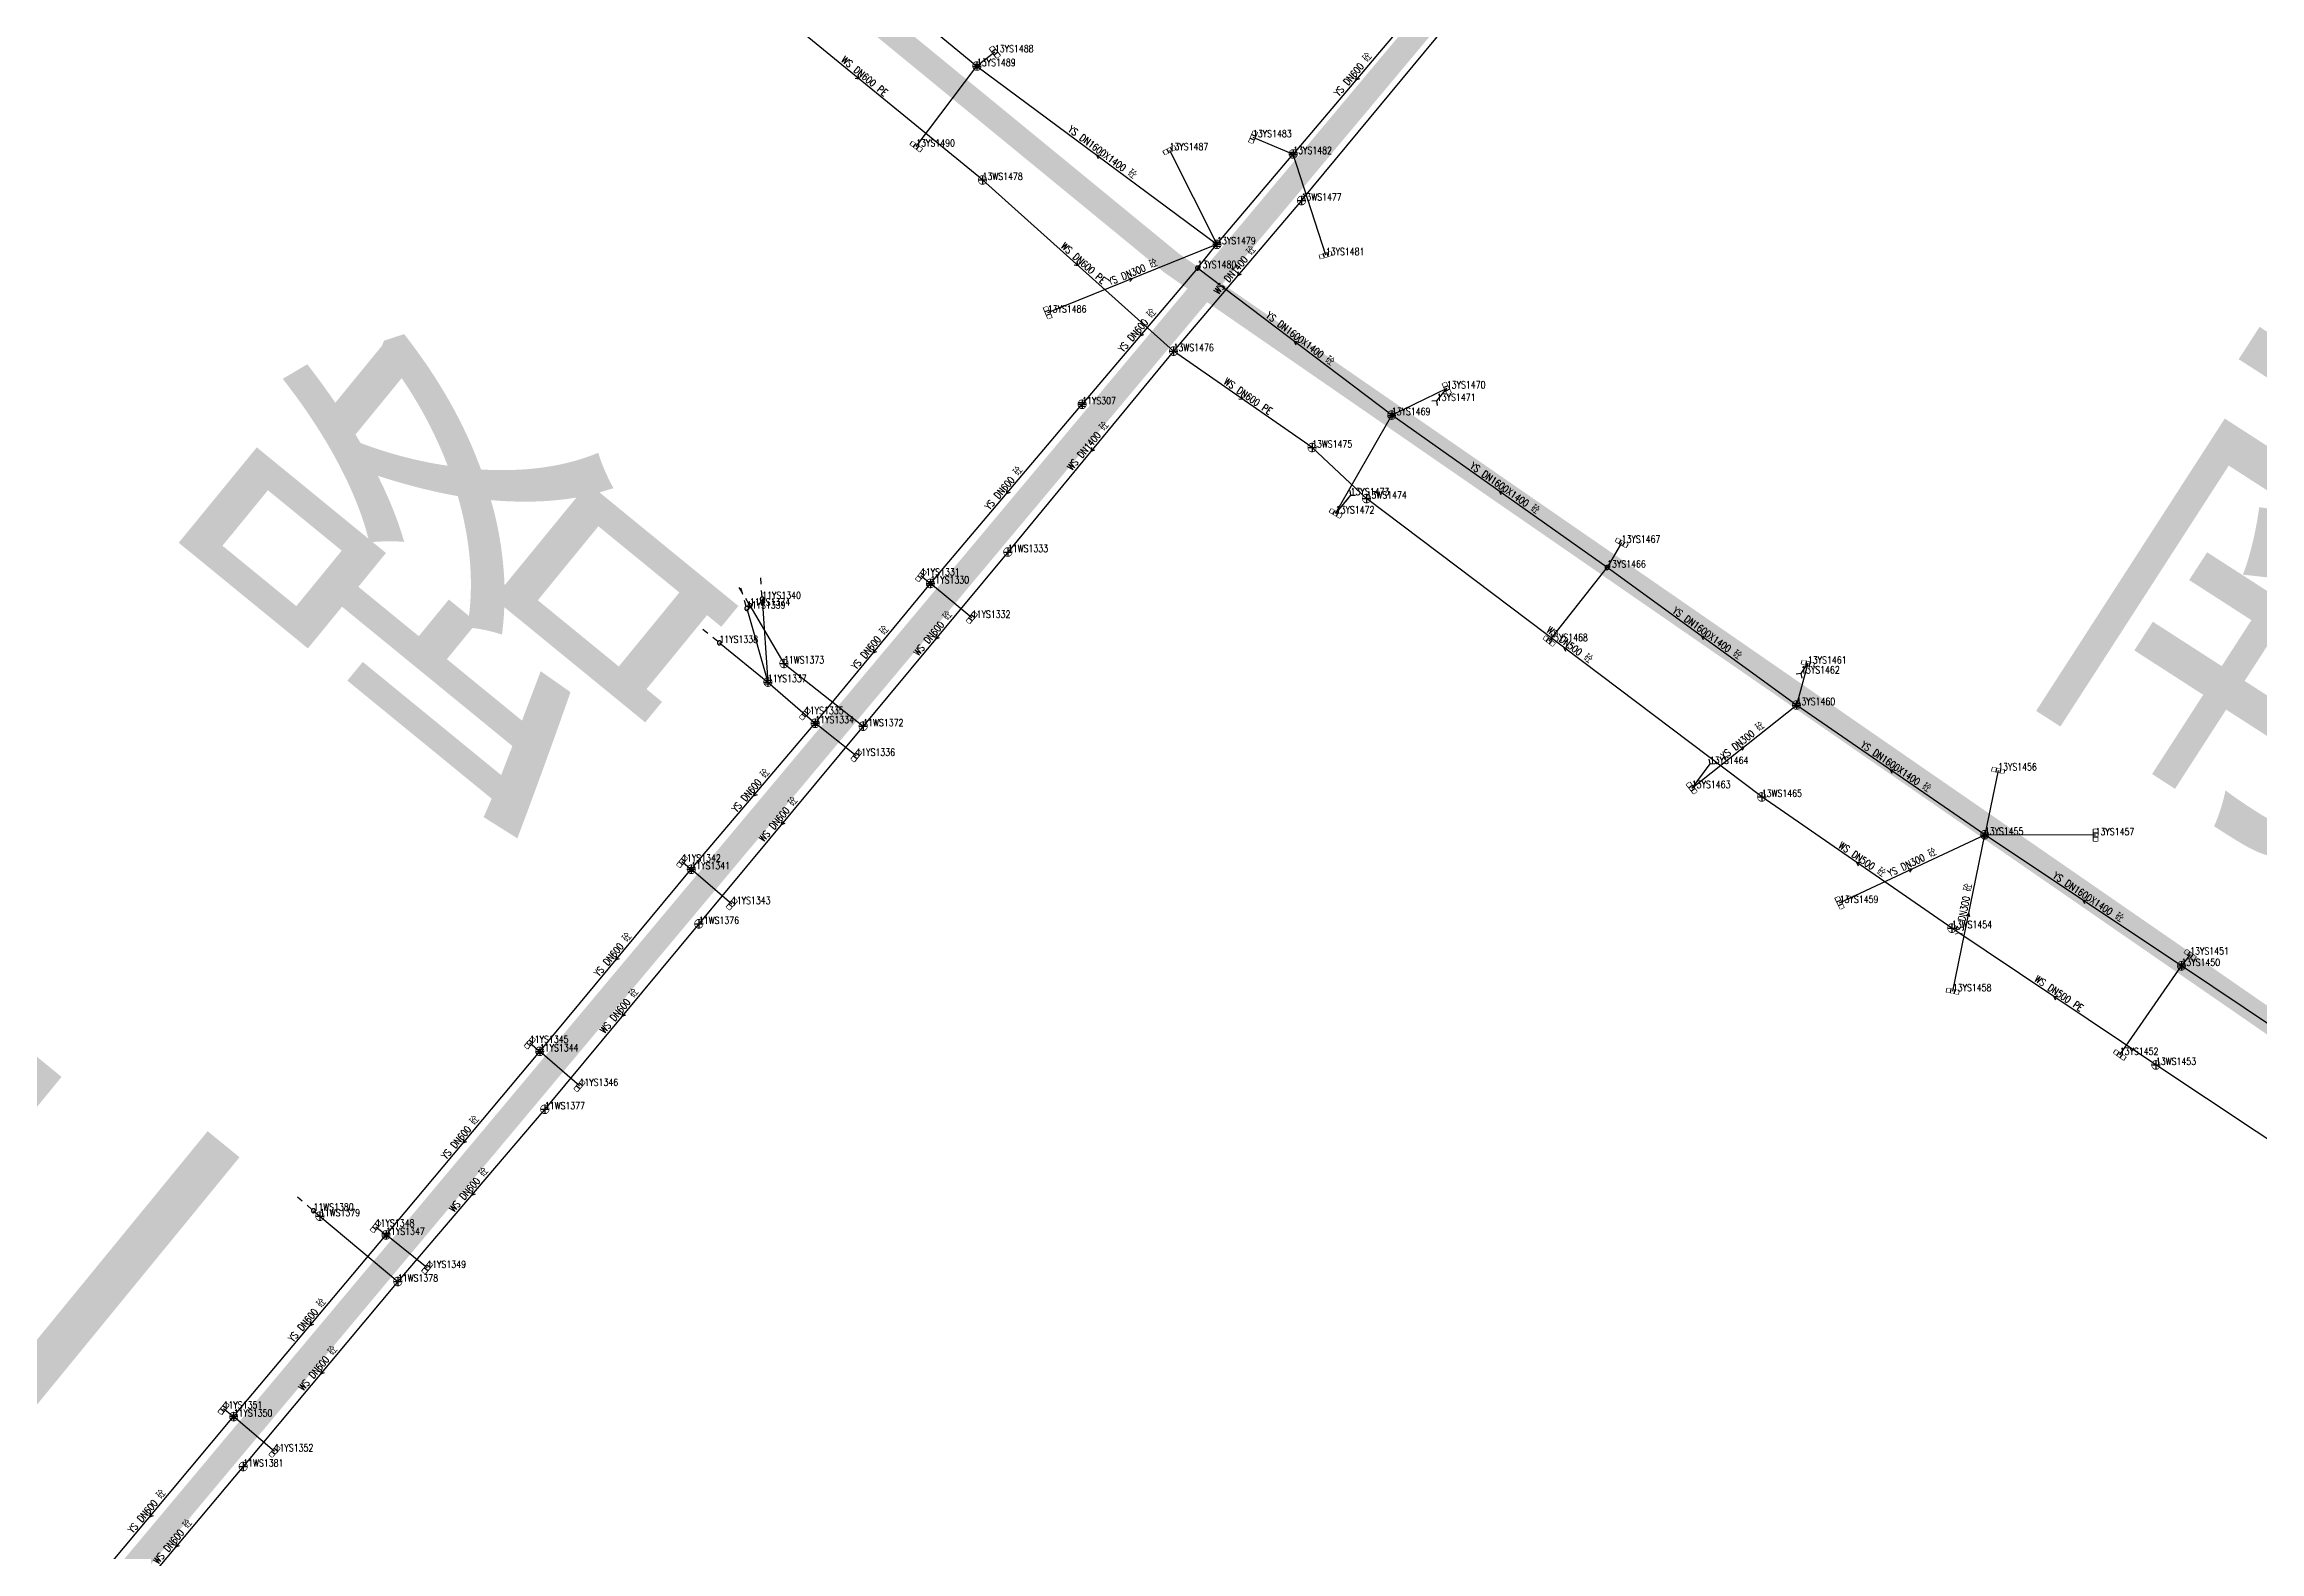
# Model space of a CAD drawing. Extents: x 78813 to 99477, y 2421021 to 2448125.
# Drawn here: x 83625.9 to 83904.6, y 2436548.7 to 2436738.5 of the extents above; entities that cross this region are included whole.
import ezdxf
from ezdxf.enums import TextEntityAlignment as Align

# ---------------------------------------------------------------- set-up
doc = ezdxf.new("R2010")
doc.units = 0
doc.set_wipeout_variables(frame=1)
doc.layers.get('0').update_dxf_attribs({"linetype": 'CONTINUOUS'})
for name, color, linetype in [('DX_WS', 16, 'CONTINUOUS'), ('DX_YS', 42, 'CONTINUOUS'), ('道路', 5, 'CONTINUOUS')]:
    doc.layers.add(name, color=color, linetype=linetype)
doc.layers.add('WSLINE', color=7, linetype='CONTINUOUS', true_color=0x7f0000)
doc.layers.add('YSLINE', color=7, linetype='CONTINUOUS', true_color=0xcc9900)
doc.layers.add('道路名称', color=7, linetype='CONTINUOUS', lineweight=0)
doc.styles.add('CcNameZT', font='txt.SHX', dxfattribs={"width": 0.8, "bigfont": 'HZTXT.SHX'})
doc.styles.get("Standard").update_dxf_attribs({"font": 'txt.shx', "bigfont": 'hztxt.shx'})
doc.styles.add('宋体0.7', font='', dxfattribs={"width": 0.7})
doc.styles.get('宋体0.7').set_extended_font_data('SimSun')

# ---------------------------------------------------------------- blocks, each defined once
blk = doc.blocks.new('PS污水井')
blk.add_lwpolyline([(1, 0), (1, 0.07), (0.99, 0.14), (0.98, 0.21), (0.96, 0.28), (0.94, 0.34), (0.91, 0.41), (0.88, 0.47), (0.85, 0.53), (0.81, 0.59), (0.77, 0.64), (0.72, 0.69), (0.67, 0.74), (0.62, 0.79), (0.56, 0.83), (0.5, 0.87), (0.44, 0.9), (0.37, 0.93), (0.31, 0.95), (0.24, 0.97), (0.17, 0.98), (0.1, 0.99), (0.03, 1), (-0.03, 1), (-0.1, 0.99), (-0.17, 0.98), (-0.24, 0.97), (-0.31, 0.95), (-0.37, 0.93), (-0.44, 0.9), (-0.5, 0.87), (-0.56, 0.83), (-0.62, 0.79), (-0.67, 0.74), (-0.72, 0.69), (-0.77, 0.64), (-0.81, 0.59), (-0.85, 0.53), (-0.88, 0.47), (-0.91, 0.41), (-0.94, 0.34), (-0.96, 0.28), (-0.98, 0.21), (-0.99, 0.14), (-1, 0.07), (-1, 0), (-1, -0.07), (-0.99, -0.14), (-0.98, -0.21), (-0.96, -0.28), (-0.94, -0.34), (-0.91, -0.41), (-0.88, -0.47), (-0.85, -0.53), (-0.81, -0.59), (-0.77, -0.64), (-0.72, -0.69), (-0.67, -0.74), (-0.62, -0.79), (-0.56, -0.83), (-0.5, -0.87), (-0.44, -0.9), (-0.37, -0.93), (-0.31, -0.95), (-0.24, -0.97), (-0.17, -0.98), (-0.1, -0.99), (-0.03, -1), (0.03, -1), (0.1, -0.99), (0.17, -0.98), (0.24, -0.97), (0.31, -0.95), (0.37, -0.93), (0.44, -0.9), (0.5, -0.87), (0.56, -0.83), (0.62, -0.79), (0.67, -0.74), (0.72, -0.69), (0.77, -0.64), (0.81, -0.59), (0.85, -0.53), (0.88, -0.47), (0.91, -0.41), (0.94, -0.34), (0.96, -0.28), (0.98, -0.21), (0.99, -0.14), (1, 0)], close=True)
blk.add_wipeout([(1, 0), (1, 0.07), (0.99, 0.14), (0.98, 0.21), (0.96, 0.28), (0.94, 0.34), (0.91, 0.41), (0.88, 0.47), (0.85, 0.53), (0.81, 0.59), (0.77, 0.64), (0.72, 0.69), (0.67, 0.74), (0.62, 0.79), (0.56, 0.83), (0.5, 0.87), (0.44, 0.9), (0.37, 0.93), (0.31, 0.95), (0.24, 0.97), (0.17, 0.98), (0.1, 0.99), (0.03, 1), (-0.03, 1), (-0.1, 0.99), (-0.17, 0.98), (-0.24, 0.97), (-0.31, 0.95), (-0.37, 0.93), (-0.44, 0.9), (-0.5, 0.87), (-0.56, 0.83), (-0.62, 0.79), (-0.67, 0.74), (-0.72, 0.69), (-0.77, 0.64), (-0.81, 0.59), (-0.85, 0.53), (-0.88, 0.47), (-0.91, 0.41), (-0.94, 0.34), (-0.96, 0.28), (-0.98, 0.21), (-0.99, 0.14), (-1, 0.07), (-1, 0), (-1, -0.07), (-0.99, -0.14), (-0.98, -0.21), (-0.96, -0.28), (-0.94, -0.34), (-0.91, -0.41), (-0.88, -0.47), (-0.85, -0.53), (-0.81, -0.59), (-0.77, -0.64), (-0.72, -0.69), (-0.67, -0.74), (-0.62, -0.79), (-0.56, -0.83), (-0.5, -0.87), (-0.44, -0.9), (-0.37, -0.93), (-0.31, -0.95), (-0.24, -0.97), (-0.17, -0.98), (-0.1, -0.99), (-0.03, -1), (0.03, -1), (0.1, -0.99), (0.17, -0.98), (0.24, -0.97), (0.31, -0.95), (0.37, -0.93), (0.44, -0.9), (0.5, -0.87), (0.56, -0.83), (0.62, -0.79), (0.67, -0.74), (0.72, -0.69), (0.77, -0.64), (0.81, -0.59), (0.85, -0.53), (0.88, -0.47), (0.91, -0.41), (0.94, -0.34), (0.96, -0.28), (0.98, -0.21), (0.99, -0.14)])
for p, q in [((-1, 0), (0, 0)), ((0, 1), (0, 0)), ((0, 0), (0, -1)), ((0, 0), (1, 0))]:
    blk.add_line(p, q)
blk = doc.blocks.new('GC546')
at = {"color": 0}
for p in [(0.866, 0.5), (0.866, -0.5)]:
    blk.add_line(p, (0, 0), dxfattribs=at)
blk = doc.blocks.new('PS非普查')
blk.add_lwpolyline([(3.7, 0), (5.3, 0)])
blk.add_wipeout([(0.5, 0), (0.5, 0.03), (0.5, 0.07), (0.49, 0.1), (0.48, 0.14), (0.47, 0.17), (0.46, 0.2), (0.44, 0.23), (0.42, 0.26), (0.4, 0.29), (0.38, 0.32), (0.36, 0.35), (0.33, 0.37), (0.31, 0.39), (0.28, 0.41), (0.25, 0.43), (0.22, 0.45), (0.19, 0.46), (0.15, 0.48), (0.12, 0.49), (0.09, 0.49), (0.05, 0.5), (0.02, 0.5), (-0.02, 0.5), (-0.05, 0.5), (-0.09, 0.49), (-0.12, 0.49), (-0.15, 0.48), (-0.19, 0.46), (-0.22, 0.45), (-0.25, 0.43), (-0.28, 0.41), (-0.31, 0.39), (-0.33, 0.37), (-0.36, 0.35), (-0.38, 0.32), (-0.4, 0.29), (-0.42, 0.26), (-0.44, 0.23), (-0.46, 0.2), (-0.47, 0.17), (-0.48, 0.14), (-0.49, 0.1), (-0.5, 0.07), (-0.5, 0.03), (-0.5, 0), (-0.5, -0.03), (-0.5, -0.07), (-0.49, -0.1), (-0.48, -0.14), (-0.47, -0.17), (-0.46, -0.2), (-0.44, -0.23), (-0.42, -0.26), (-0.4, -0.29), (-0.38, -0.32), (-0.36, -0.35), (-0.33, -0.37), (-0.31, -0.39), (-0.28, -0.41), (-0.25, -0.43), (-0.22, -0.45), (-0.19, -0.46), (-0.15, -0.48), (-0.12, -0.49), (-0.09, -0.49), (-0.05, -0.5), (-0.02, -0.5), (0.02, -0.5), (0.05, -0.5), (0.09, -0.49), (0.12, -0.49), (0.15, -0.48), (0.19, -0.46), (0.22, -0.45), (0.25, -0.43), (0.28, -0.41), (0.31, -0.39), (0.33, -0.37), (0.36, -0.35), (0.38, -0.32), (0.4, -0.29), (0.42, -0.26), (0.44, -0.23), (0.46, -0.2), (0.47, -0.17), (0.48, -0.14), (0.49, -0.1), (0.5, -0.07)])
blk.add_line((0.5, 0), (2.1, 0))
blk.add_lwpolyline([(0.5, 0), (0.5, 0.03), (0.5, 0.07), (0.49, 0.1), (0.48, 0.14), (0.47, 0.17), (0.46, 0.2), (0.44, 0.23), (0.42, 0.26), (0.4, 0.29), (0.38, 0.32), (0.36, 0.35), (0.33, 0.37), (0.31, 0.39), (0.28, 0.41), (0.25, 0.43), (0.22, 0.45), (0.19, 0.46), (0.15, 0.48), (0.12, 0.49), (0.09, 0.49), (0.05, 0.5), (0.02, 0.5), (-0.02, 0.5), (-0.05, 0.5), (-0.09, 0.49), (-0.12, 0.49), (-0.15, 0.48), (-0.19, 0.46), (-0.22, 0.45), (-0.25, 0.43), (-0.28, 0.41), (-0.31, 0.39), (-0.33, 0.37), (-0.36, 0.35), (-0.38, 0.32), (-0.4, 0.29), (-0.42, 0.26), (-0.44, 0.23), (-0.46, 0.2), (-0.47, 0.17), (-0.48, 0.14), (-0.49, 0.1), (-0.5, 0.07), (-0.5, 0.03), (-0.5, 0), (-0.5, -0.03), (-0.5, -0.07), (-0.49, -0.1), (-0.48, -0.14), (-0.47, -0.17), (-0.46, -0.2), (-0.44, -0.23), (-0.42, -0.26), (-0.4, -0.29), (-0.38, -0.32), (-0.36, -0.35), (-0.33, -0.37), (-0.31, -0.39), (-0.28, -0.41), (-0.25, -0.43), (-0.22, -0.45), (-0.19, -0.46), (-0.15, -0.48), (-0.12, -0.49), (-0.09, -0.49), (-0.05, -0.5), (-0.02, -0.5), (0.02, -0.5), (0.05, -0.5), (0.09, -0.49), (0.12, -0.49), (0.15, -0.48), (0.19, -0.46), (0.22, -0.45), (0.25, -0.43), (0.28, -0.41), (0.31, -0.39), (0.33, -0.37), (0.36, -0.35), (0.38, -0.32), (0.4, -0.29), (0.42, -0.26), (0.44, -0.23), (0.46, -0.2), (0.47, -0.17), (0.48, -0.14), (0.49, -0.1), (0.5, -0.07), (0.5, 0)], close=True)
blk = doc.blocks.new('PS雨水井')
blk.add_lwpolyline([(1, 0), (1, 0.07), (0.99, 0.14), (0.98, 0.21), (0.96, 0.28), (0.94, 0.34), (0.91, 0.41), (0.88, 0.47), (0.85, 0.53), (0.81, 0.59), (0.77, 0.64), (0.72, 0.69), (0.67, 0.74), (0.62, 0.79), (0.56, 0.83), (0.5, 0.87), (0.44, 0.9), (0.37, 0.93), (0.31, 0.95), (0.24, 0.97), (0.17, 0.98), (0.1, 0.99), (0.03, 1), (-0.03, 1), (-0.1, 0.99), (-0.17, 0.98), (-0.24, 0.97), (-0.31, 0.95), (-0.37, 0.93), (-0.44, 0.9), (-0.5, 0.87), (-0.56, 0.83), (-0.62, 0.79), (-0.67, 0.74), (-0.72, 0.69), (-0.77, 0.64), (-0.81, 0.59), (-0.85, 0.53), (-0.88, 0.47), (-0.91, 0.41), (-0.94, 0.34), (-0.96, 0.28), (-0.98, 0.21), (-0.99, 0.14), (-1, 0.07), (-1, 0), (-1, -0.07), (-0.99, -0.14), (-0.98, -0.21), (-0.96, -0.28), (-0.94, -0.34), (-0.91, -0.41), (-0.88, -0.47), (-0.85, -0.53), (-0.81, -0.59), (-0.77, -0.64), (-0.72, -0.69), (-0.67, -0.74), (-0.62, -0.79), (-0.56, -0.83), (-0.5, -0.87), (-0.44, -0.9), (-0.37, -0.93), (-0.31, -0.95), (-0.24, -0.97), (-0.17, -0.98), (-0.1, -0.99), (-0.03, -1), (0.03, -1), (0.1, -0.99), (0.17, -0.98), (0.24, -0.97), (0.31, -0.95), (0.37, -0.93), (0.44, -0.9), (0.5, -0.87), (0.56, -0.83), (0.62, -0.79), (0.67, -0.74), (0.72, -0.69), (0.77, -0.64), (0.81, -0.59), (0.85, -0.53), (0.88, -0.47), (0.91, -0.41), (0.94, -0.34), (0.96, -0.28), (0.98, -0.21), (0.99, -0.14), (1, 0)], close=True)
blk.add_wipeout([(1, 0), (1, 0.07), (0.99, 0.14), (0.98, 0.21), (0.96, 0.28), (0.94, 0.34), (0.91, 0.41), (0.88, 0.47), (0.85, 0.53), (0.81, 0.59), (0.77, 0.64), (0.72, 0.69), (0.67, 0.74), (0.62, 0.79), (0.56, 0.83), (0.5, 0.87), (0.44, 0.9), (0.37, 0.93), (0.31, 0.95), (0.24, 0.97), (0.17, 0.98), (0.1, 0.99), (0.03, 1), (-0.03, 1), (-0.1, 0.99), (-0.17, 0.98), (-0.24, 0.97), (-0.31, 0.95), (-0.37, 0.93), (-0.44, 0.9), (-0.5, 0.87), (-0.56, 0.83), (-0.62, 0.79), (-0.67, 0.74), (-0.72, 0.69), (-0.77, 0.64), (-0.81, 0.59), (-0.85, 0.53), (-0.88, 0.47), (-0.91, 0.41), (-0.94, 0.34), (-0.96, 0.28), (-0.98, 0.21), (-0.99, 0.14), (-1, 0.07), (-1, 0), (-1, -0.07), (-0.99, -0.14), (-0.98, -0.21), (-0.96, -0.28), (-0.94, -0.34), (-0.91, -0.41), (-0.88, -0.47), (-0.85, -0.53), (-0.81, -0.59), (-0.77, -0.64), (-0.72, -0.69), (-0.67, -0.74), (-0.62, -0.79), (-0.56, -0.83), (-0.5, -0.87), (-0.44, -0.9), (-0.37, -0.93), (-0.31, -0.95), (-0.24, -0.97), (-0.17, -0.98), (-0.1, -0.99), (-0.03, -1), (0.03, -1), (0.1, -0.99), (0.17, -0.98), (0.24, -0.97), (0.31, -0.95), (0.37, -0.93), (0.44, -0.9), (0.5, -0.87), (0.56, -0.83), (0.62, -0.79), (0.67, -0.74), (0.72, -0.69), (0.77, -0.64), (0.81, -0.59), (0.85, -0.53), (0.88, -0.47), (0.91, -0.41), (0.94, -0.34), (0.96, -0.28), (0.98, -0.21), (0.99, -0.14)])
for p, q in [((-1, 0), (0, 0)), ((-0.88, 0.48), (0, 0.47)), ((0, 1), (0, 0)), ((0, 0.47), (0.88, 0.47)), ((0, 0), (0, -1)), ((0, 0), (1, 0)), ((-0.88, -0.48), (0, -0.48)), ((0, -0.48), (0.88, -0.48))]:
    blk.add_line(p, q)
blk = doc.blocks.new('PS管线点')
blk.add_wipeout([(0.5, 0), (0.5, 0.03), (0.5, 0.07), (0.49, 0.1), (0.48, 0.14), (0.47, 0.17), (0.46, 0.2), (0.44, 0.23), (0.42, 0.26), (0.4, 0.29), (0.38, 0.32), (0.36, 0.35), (0.33, 0.37), (0.31, 0.39), (0.28, 0.41), (0.25, 0.43), (0.22, 0.45), (0.19, 0.46), (0.15, 0.48), (0.12, 0.49), (0.09, 0.49), (0.05, 0.5), (0.02, 0.5), (-0.02, 0.5), (-0.05, 0.5), (-0.09, 0.49), (-0.12, 0.49), (-0.15, 0.48), (-0.19, 0.46), (-0.22, 0.45), (-0.25, 0.43), (-0.28, 0.41), (-0.31, 0.39), (-0.33, 0.37), (-0.36, 0.35), (-0.38, 0.32), (-0.4, 0.29), (-0.42, 0.26), (-0.44, 0.23), (-0.46, 0.2), (-0.47, 0.17), (-0.48, 0.14), (-0.49, 0.1), (-0.5, 0.07), (-0.5, 0.03), (-0.5, 0), (-0.5, -0.03), (-0.5, -0.07), (-0.49, -0.1), (-0.48, -0.14), (-0.47, -0.17), (-0.46, -0.2), (-0.44, -0.23), (-0.42, -0.26), (-0.4, -0.29), (-0.38, -0.32), (-0.36, -0.35), (-0.33, -0.37), (-0.31, -0.39), (-0.28, -0.41), (-0.25, -0.43), (-0.22, -0.45), (-0.19, -0.46), (-0.15, -0.48), (-0.12, -0.49), (-0.09, -0.49), (-0.05, -0.5), (-0.02, -0.5), (0.02, -0.5), (0.05, -0.5), (0.09, -0.49), (0.12, -0.49), (0.15, -0.48), (0.19, -0.46), (0.22, -0.45), (0.25, -0.43), (0.28, -0.41), (0.31, -0.39), (0.33, -0.37), (0.36, -0.35), (0.38, -0.32), (0.4, -0.29), (0.42, -0.26), (0.44, -0.23), (0.46, -0.2), (0.47, -0.17), (0.48, -0.14), (0.49, -0.1), (0.5, -0.07)])
blk.add_lwpolyline([(0.5, 0), (0.5, 0.03), (0.5, 0.07), (0.49, 0.1), (0.48, 0.14), (0.47, 0.17), (0.46, 0.2), (0.44, 0.23), (0.42, 0.26), (0.4, 0.29), (0.38, 0.32), (0.36, 0.35), (0.33, 0.37), (0.31, 0.39), (0.28, 0.41), (0.25, 0.43), (0.22, 0.45), (0.19, 0.46), (0.15, 0.48), (0.12, 0.49), (0.09, 0.49), (0.05, 0.5), (0.02, 0.5), (-0.02, 0.5), (-0.05, 0.5), (-0.09, 0.49), (-0.12, 0.49), (-0.15, 0.48), (-0.19, 0.46), (-0.22, 0.45), (-0.25, 0.43), (-0.28, 0.41), (-0.31, 0.39), (-0.33, 0.37), (-0.36, 0.35), (-0.38, 0.32), (-0.4, 0.29), (-0.42, 0.26), (-0.44, 0.23), (-0.46, 0.2), (-0.47, 0.17), (-0.48, 0.14), (-0.49, 0.1), (-0.5, 0.07), (-0.5, 0.03), (-0.5, 0), (-0.5, -0.03), (-0.5, -0.07), (-0.49, -0.1), (-0.48, -0.14), (-0.47, -0.17), (-0.46, -0.2), (-0.44, -0.23), (-0.42, -0.26), (-0.4, -0.29), (-0.38, -0.32), (-0.36, -0.35), (-0.33, -0.37), (-0.31, -0.39), (-0.28, -0.41), (-0.25, -0.43), (-0.22, -0.45), (-0.19, -0.46), (-0.15, -0.48), (-0.12, -0.49), (-0.09, -0.49), (-0.05, -0.5), (-0.02, -0.5), (0.02, -0.5), (0.05, -0.5), (0.09, -0.49), (0.12, -0.49), (0.15, -0.48), (0.19, -0.46), (0.22, -0.45), (0.25, -0.43), (0.28, -0.41), (0.31, -0.39), (0.33, -0.37), (0.36, -0.35), (0.38, -0.32), (0.4, -0.29), (0.42, -0.26), (0.44, -0.23), (0.46, -0.2), (0.47, -0.17), (0.48, -0.14), (0.49, -0.1), (0.5, -0.07), (0.5, 0)], close=True)
blk = doc.blocks.new('PS雨篦')
blk.add_lwpolyline([(-1.5, 0.5), (0, 0.5), (1.5, 0.5), (1.5, -0.5), (0, -0.5), (-1.5, -0.5)], close=True)
blk.add_wipeout([(-1.5, 0.5), (0, 0.5), (1.5, 0.5), (1.5, -0.5), (0, -0.5), (-1.5, -0.5)])
for p, q in [((-0.51, -0.5), (-0.51, 0.5)), ((0.49, -0.5), (0.49, 0.5))]:
    blk.add_line(p, q)
blk = doc.blocks.new('PS进水口')
for points in [[(-0.82, -0.88), (0, 0), (-0.86, 0.93)], [(0, 0), (1.97, 0)]]:
    blk.add_lwpolyline(points)

msp = doc.modelspace()

# ---------------------------------------------------------------- block references
at = {"layer": 'DX_WS', "yscale": 0.5, "zscale": 0.5}
for name, p, xscale, rotation in [('GC546', (83728.43, 2436734.1, -0.85), 0.4999999999862135, 140.6369911974817), ('GC546', (83755.98, 2436710.6, -1.29), 0.4999999999250976, 138.1456460593382), ('GC546', (83776.04, 2436709.31, -1.57), 0.5000000001381035, 49.67013952216335), ('GC546', (83776.71, 2436693.76, -1.51), 0.4999999999640888, 145.1439233506697), ('GC546', (83757.58, 2436687.19, -1.5), 0.4999999998274363, 50.49530653843368), ('PS非普查', (83714.7, 2436667.79, 1.8), 0.5000000000134339, 120.5137928233271), ('GC546', (83738.05, 2436663.58, -1.43), 0.4999999998464742, 50.29044820281047), ('GC546', (83817.14, 2436662.49, -1.47), 0.4999999999373948, 322.9346215426287), ('GC546', (83718.61, 2436640.18, -1.39), 0.5000000001385815, 50.2783275559112), ('GC546', (83853.96, 2436635.46, -1.19), 0.499999999923971, 325.3797849361443), ('GC546', (83698.58, 2436616.07, -1.39), 0.4999999998600035, 50.29719779577945), ('GC546', (83878.76, 2436618.59, -0.86), 0.4999999998941478, 326.1485392515104), ('GC546', (83679.65, 2436593.56, -1.45), 0.5000000001094862, 49.54942770621048), ('PS非普查', (83659.78, 2436591.63, -0.73), 0.4999999998915211, 139.398705370912), ('GC546', (83660.68, 2436571.07, -1.4), 0.5000000001418905, 50.11536963036313), ('GC546', (83642.42, 2436549.27, -1.32), 0.5000000000854589, 49.99923761848361)]:
    msp.add_blockref(name, p, dxfattribs=dict(at, xscale=xscale, rotation=rotation))
at = {"layer": 'DX_WS', "xscale": 0.5, "yscale": 0.5, "zscale": 0.5}
for p in [(83743.96, 2436721.37, -1.09), (83784.09, 2436718.78, -1.68), (83768, 2436699.83, -1.43), (83785.42, 2436687.69, -1.58), (83792.28, 2436681.27, -1.59), (83747.15, 2436674.54, -1.45), (83718.98, 2436660.52, -1.03), (83728.95, 2436652.62, -1.47), (83842, 2436643.71, -1.38), (83708.27, 2436627.74, -1.31), (83865.92, 2436627.2, -1.02), (83891.59, 2436609.98, -0.7), (83688.89, 2436604.4, -1.5), (83670.4, 2436582.72, -1.41), (83650.95, 2436559.43, -1.39)]:
    msp.add_blockref('PS污水井', p, dxfattribs=at)
at = {"layer": 'DX_YS', "xscale": 0.5, "yscale": 0.5, "zscale": 0.5}
for name, p in [('PS雨水井', (83743.25, 2436735.71, 0.4)), ('PS雨水井', (83783.05, 2436724.64, 0.44)), ('PS雨水井', (83773.46, 2436713.27, 0.46)), ('PS管线点', (83771.01, 2436710.28, 0.78)), ('PS雨水井', (83756.49, 2436693.14, 0.99)), ('PS雨水井', (83795.44, 2436691.78, 0.79)), ('PS管线点', (83822.54, 2436672.59, 0.15)), ('PS雨水井', (83737.4, 2436670.59, 1.31)), ('PS雨水井', (83846.37, 2436655.28, 0.23)), ('PS雨水井', (83722.91, 2436652.99, 1.2)), ('PS雨水井', (83870.05, 2436638.95, 0.35)), ('PS雨水井', (83707.32, 2436634.61, 1.1)), ('PS雨水井', (83894.8, 2436622.45, 0.45)), ('PS雨水井', (83688.25, 2436611.69, 1.03)), ('PS雨水井', (83668.91, 2436588.58, 0.97)), ('PS雨水井', (83649.74, 2436565.71, 0.95))]:
    msp.add_blockref(name, p, dxfattribs=at)
at = {"layer": 'DX_YS', "yscale": 0.5, "zscale": 0.5}
for name, p, xscale, rotation in [('GC546', (83790.9, 2436733.93, 0.43), 0.500000000098056, 49.79600969227045), ('PS雨篦', (83735.62, 2436725.57, 1.89), 0.499999999960414, 323.0308030139196), ('PS雨篦', (83767.49, 2436725.12, 1.54), 0.4999999999817192, 206.7485361043764), ('PS雨篦', (83777.98, 2436726.75, 1.87), 0.4999999999574636, 247.3801350529857), ('GC546', (83758.35, 2436724.49, 0.43), 0.5000000000658987, 323.4029474780216), ('PS雨篦', (83787.14, 2436711.91, 1.71), 0.4999999999532158, 17.78288718700846), ('GC546', (83762.81, 2436708.98, 1.75), 0.499999999956129, 201.9838809694428), ('PS雨篦', (83752.16, 2436704.67, 1.69), 0.499999999845829, 291.9838809871333), ('GC546', (83763.75, 2436701.71, 0.88), 0.5000000001515813, 49.74050381921096), ('GC546', (83783.23, 2436701.03, 0.78), 0.4999999999340569, 322.8646036533243), ('PS进水口', (83801.12, 2436693.56, 2.32), 0.4999999999020404, 51.78992787205882), ('GC546', (83746.95, 2436681.86, 1.15), 0.49999999988488, 49.75128653890261), ('GC546', (83808.99, 2436682.19, 0.2), 0.5000000001018766, 324.6935973763779), ('PS雨篦', (83824.37, 2436675.71, 1.58), 0.4999999999747679, 149.67742516308), ('PS雨篦', (83742.6, 2436666.26, 1.94), 0.5000000000664717, 50.23459077004555), ('PS非普查', (83710.85, 2436663.11, 1.7), 0.5000000000606885, 141.0748563140782), ('GC546', (83834.45, 2436663.94, 0.19), 0.4999999999722372, 323.9960793065682), ('GC546', (83730.16, 2436661.79, 1.26), 0.5000000001789379, 50.53940945234542), ('PS进水口', (83846.94, 2436659.26, 2.43), 0.4999999999127936, 55.70176438145917), ('GC546', (83839.78, 2436650.05, 1.4), 0.50000000000955, 218.3954163585573), ('PS雨篦', (83728.08, 2436648.89, 2.29), 0.5000000000597594, 51.57748772364978), ('PS进水口', (83835.45, 2436647.86, 2.46), 0.5000000000011405, 233.2058903754005), ('GC546', (83858.21, 2436647.12, 0.3), 0.500000000040296, 325.4181166796827), ('PS雨篦', (83871.74, 2436647.05, 1.34), 0.4999999999562127, 168.2294502249739), ('GC546', (83715.12, 2436643.8, 1.14), 0.4999999999753101, 49.67178223156828), ('PS雨篦', (83884, 2436638.9, 1.72), 0.4999999997761337, 89.76183357752025), ('GC546', (83860.92, 2436634.67, 1.96), 0.4999999999951563, 205.1466755207229), ('PS雨篦', (83712.42, 2436630.23, 1.75), 0.5000000000147395, 49.35623189980594), ('PS雨篦', (83851.8, 2436630.38, 1.97), 0.5000000000215017, 295.1466755193057), ('GC546', (83882.42, 2436630.7, 0.4), 0.4999999999480338, 326.3083296399486), ('GC546', (83697.79, 2436623.15, 1.11), 0.4999999998729544, 50.25520253063951), ('PS雨篦', (83866.03, 2436619.25, 1.75), 0.4999999999975422, 348.4844628850194), ('PS雨篦', (83887.04, 2436611.23, 2.44), 0.4999999998790408, 325.3571679918189), ('PS雨篦', (83693.25, 2436607.35, 1.59), 0.4999999999111155, 49.04460895759826), ('GC546', (83678.58, 2436600.13, 1), 0.5000000000465874, 50.07612631850846), ('PS雨篦', (83674.1, 2436584.44, 1.63), 0.5000000001509958, 51.43191024872606), ('GC546', (83659.32, 2436577.14, 0.96), 0.5000000000993433, 50.01719461771009), ('PS雨篦', (83654.89, 2436561.33, 1.45), 0.4999999999269615, 49.62094819668494), ('GC546', (83639.15, 2436553.07, 0.97), 0.5000000000670396, 50.04183923643772)]:
    msp.add_blockref(name, p, dxfattribs=dict(at, xscale=xscale, rotation=rotation))

# ---------------------------------------------------------------- texts
at = {"layer": 'DX_WS', "style": 'CcNameZT', "width": 0.8}
for s, rotation, p in [(' WS DN600 PE', 320.637, (83728.59, 2436734.29, -0.6)), (' WS DN600 PE', 318.1456, (83756.14, 2436710.78, -1.16)), (' WS DN600 PE', 325.1439, (83776.85, 2436693.97, -1.44)), (' WS DN1400 砼', 50.4953, (83757.38, 2436687.35, -1.55)), (' WS DN600 砼', 50.2904, (83737.86, 2436663.74, -1.45)), (' WS DN600 砼', 50.2783, (83718.42, 2436640.34, -1.47)), (' WS DN500 砼', 325.3798, (83854.1, 2436635.66, -1.02)), (' WS DN600 砼', 50.2972, (83698.39, 2436616.23, -1.31)), (' WS DN500 PE', 326.1485, (83878.89, 2436618.8, -0.7)), (' WS DN600 砼', 49.5494, (83679.46, 2436593.72, -1.5)), (' WS DN600 砼', 50.1154, (83660.49, 2436571.24, -1.41)), (' WS DN600 砼', 49.9992, (83642.23, 2436549.43, -1.39))]:
    msp.add_text(s, height=0.9, rotation=rotation, dxfattribs=at).set_placement(p, align=Align.CENTER)
at = {"layer": 'DX_YS', "style": 'CcNameZT', "width": 0.8}
for s, rotation, p in [(' YS DN600 砼', 49.796, (83790.71, 2436734.09, 0.42)), (' YS DN1600X1400 砼', 323.4029, (83758.5, 2436724.69, 0.46)), (' YS DN300 砼', 21.9839, (83762.72, 2436709.21, 1.69)), (' YS DN600 砼', 49.7405, (83763.56, 2436701.87, 0.78)), (' YS DN1600X1400 砼', 322.8646, (83783.38, 2436701.23, 0.79)), (' YS DN600 砼', 49.7513, (83746.76, 2436682.03, 0.99)), (' YS DN1600X1400 砼', 324.6936, (83809.14, 2436682.39, 0.15)), (' YS DN1600X1400 砼', 323.9961, (83834.6, 2436664.14, 0.23)), (' YS DN600 砼', 50.5394, (83729.97, 2436661.95, 1.32)), (' YS DN300 砼', 38.3954, (83839.62, 2436650.25, 1.6)), (' YS DN1600X1400 砼', 325.4181, (83858.35, 2436647.32, 0.35)), (' YS DN600 砼', 49.6718, (83714.93, 2436643.96, 1.19)), (' YS DN300 砼', 25.1467, (83860.82, 2436634.9, 1.97)), (' YS DN1600X1400 砼', 326.3083, (83882.56, 2436630.91, 0.45)), (' YS DN600 砼', 50.2552, (83697.59, 2436623.31, 1.19)), (' YS DN600 砼', 50.0761, (83678.39, 2436600.29, 1.03)), (' YS DN600 砼', 50.0172, (83659.13, 2436577.3, 0.97)), (' YS DN600 砼', 50.0418, (83638.96, 2436553.23, 0.95))]:
    msp.add_text(s, height=0.9, rotation=rotation, dxfattribs=at).set_placement(p, align=Align.CENTER)
at = {"layer": 'DX_YS', "width": 0.8}
msp.add_text('13YS1464', height=0.9, dxfattribs=at).set_placement((83835.45, 2436647.86, 2.46))

# ---------------------------------------------------------------- next in the draw order: linework, layer by layer
at = {"layer": 'WSLINE'}
for p, q in [((83784.09, 2436718.78, -1.67), (83824.76, 2436767.93, -1.59)), ((83768, 2436699.83, -1.43), (83743.96, 2436721.37, -1.16)), ((83784.09, 2436718.78, -1.68), (83768, 2436699.83, -1.46)), ((83768, 2436699.83, -1.55), (83747.15, 2436674.54, -1.45)), ((83785.42, 2436687.69, -1.58), (83768, 2436699.83, -1.44)), ((83865.92, 2436627.2, -1.02), (83842, 2436643.71, -1.36)), ((83891.59, 2436609.98, -0.7), (83865.92, 2436627.2, -1.01)), ((83924.1, 2436588.32, -0.57), (83891.59, 2436609.98, -0.69)), ((83688.89, 2436604.4, -1.5), (83670.4, 2436582.72, -1.41)), ((83670.4, 2436582.72, -1.41), (83650.95, 2436559.43, -1.39)), ((83650.95, 2436559.43, -1.39), (83633.89, 2436539.11, -1.26))]:
    msp.add_line(p, q, dxfattribs=at)
at = {"layer": 'YSLINE'}
for p, q in [((83717.69, 2436756.83, 0.39), (83743.25, 2436735.71, 0.39)), ((83798.76, 2436743.21, 0.42), (83783.05, 2436724.64, 0.43)), ((83735.62, 2436725.57, 1.89), (83743.25, 2436735.71, 1.74)), ((83767.49, 2436725.12, 1.54), (83773.46, 2436713.27, 1.51)), ((83777.98, 2436726.75, 1.87), (83783.05, 2436724.64, 1.73)), ((83773.46, 2436713.27, 0.46), (83783.05, 2436724.64, 0.44)), ((83787.14, 2436711.91, 1.71), (83783.05, 2436724.64, 1.66)), ((83752.16, 2436704.67, 1.69), (83773.46, 2436713.27, 1.81)), ((83771.01, 2436710.28, 0.78), (83773.46, 2436713.27, 0.47)), ((83771.01, 2436710.28, 0.78), (83756.49, 2436693.14, 0.99)), ((83795.44, 2436691.78, 0.79), (83771.01, 2436710.28, 0.78)), ((83822.54, 2436672.59, 0.15), (83795.44, 2436691.78, 0.25)), ((83824.37, 2436675.71, 1.58), (83822.54, 2436672.59, 0.15)), ((83870.05, 2436638.95, 0.35), (83846.37, 2436655.28, 0.25)), ((83871.74, 2436647.05, 1.34), (83870.05, 2436638.95, 1.14)), ((83851.8, 2436630.38, 1.97), (83870.05, 2436638.95, 1.95)), ((83866.03, 2436619.25, 1.75), (83870.05, 2436638.95, 1.76)), ((83884, 2436638.9, 1.72), (83870.05, 2436638.95, 1.73))]:
    msp.add_line(p, q, dxfattribs=at)

# ---------------------------------------------------------------- next in the draw order: block references
at = {"layer": 'DX_WS', "xscale": 0.5, "yscale": 0.5, "zscale": 0.5}
msp.add_blockref('PS污水井', (83660.59, 2436590.94, -0.91), dxfattribs=at)
at = {"layer": 'DX_YS', "yscale": 0.5, "zscale": 0.5}
for name, p, xscale, rotation in [('PS雨篦', (83745.51, 2436737.46, 1.81), 0.4999999998755614, 127.7360658899199), ('PS雨篦', (83802.37, 2436695.14, 1.68), 0.5000000000215016, 115.8421879600446), ('PS进水口', (83790.27, 2436681.68, 2.42), 0.500000000074903, 230.489701417955), ('PS雨篦', (83736.21, 2436671.57, 1.84), 0.5000000000453266, 230.3133292453761), ('PS非普查', (83714.3, 2436667.43, 1.75), 0.4999999997833325, 106.0319453588759), ('PS雨篦', (83815.25, 2436663.33, 1.51), 0.5000000000587386, 321.7887308409079), ('PS雨篦', (83847.8, 2436660.51, 1.65), 0.4999999999450363, 164.7439547010591), ('PS雨篦', (83721.61, 2436654.14, 2.09), 0.4999999999447862, 228.6155949856751), ('PS雨篦', (83833.19, 2436644.83, 1.6), 0.5000000001487767, 308.3954163437866), ('PS雨篦', (83706.15, 2436635.57, 1.79), 0.499999999909622, 230.7958863809424), ('GC546', (83868.04, 2436629.1, 1.75), 0.5000000000318703, 258.4844628824172), ('PS雨篦', (83895.9, 2436623.86, 2.23), 0.4999999998685855, 141.8572151728445), ('PS雨篦', (83687, 2436612.75, 1.59), 0.5000000000051953, 229.9215939158602), ('PS雨篦', (83667.61, 2436589.62, 1.81), 0.4999999998253539, 231.2705475280233), ('PS雨篦', (83648.47, 2436566.73, 1.45), 0.5000000001790997, 231.0977879868682)]:
    msp.add_blockref(name, p, dxfattribs=dict(at, xscale=xscale, rotation=rotation))
at = {"layer": 'DX_YS', "xscale": 0.5, "yscale": 0.5, "zscale": 0.5}
msp.add_blockref('PS雨水井', (83716.96, 2436658.17, 1.42), dxfattribs=at)

# ---------------------------------------------------------------- next in the draw order: texts
at = {"layer": 'DX_WS', "width": 0.8}
for s, p in [('13WS1478', (83743.96, 2436721.37, -1.09)), ('13WS1477', (83784.09, 2436718.78, -1.68)), ('13WS1476', (83768, 2436699.83, -1.43)), ('13WS1475', (83785.42, 2436687.69, -1.58)), ('13WS1474', (83792.28, 2436681.27, -1.59)), ('11WS1333', (83747.15, 2436674.54, -1.45)), ('11WS1373', (83718.98, 2436660.52, -1.03)), ('11WS1372', (83728.95, 2436652.62, -1.47)), ('13WS1465', (83842, 2436643.71, -1.38)), ('11WS1376', (83708.27, 2436627.74, -1.31)), ('13WS1454', (83865.92, 2436627.2, -1.02)), ('13WS1453', (83891.59, 2436609.98, -0.7)), ('11WS1377', (83688.89, 2436604.4, -1.5)), ('11WS1378', (83670.4, 2436582.72, -1.41)), ('11WS1381', (83650.95, 2436559.43, -1.39))]:
    msp.add_text(s, height=0.9, dxfattribs=at).set_placement(p)
at = {"layer": 'DX_WS', "style": 'CcNameZT', "width": 0.8}
msp.add_text(' WS DN1400 砼', height=0.9, rotation=49.6701, dxfattribs=at).set_placement((83775.85, 2436709.47, -1.68), align=Align.CENTER)
at = {"layer": 'DX_YS', "width": 0.8}
for s, p in [('13YS1490', (83735.62, 2436725.57, 1.89)), ('13YS1487', (83767.49, 2436725.12, 1.54)), ('13YS1483', (83777.98, 2436726.75, 1.87)), ('13YS1482', (83783.05, 2436724.64, 0.44)), ('13YS1479', (83773.46, 2436713.27, 0.46)), ('13YS1480', (83771.01, 2436710.28, 0.78)), ('13YS1481', (83787.14, 2436711.91, 1.71)), ('13YS1486', (83752.16, 2436704.67, 1.69)), ('11YS307', (83756.49, 2436693.14, 0.99)), ('13YS1469', (83795.44, 2436691.78, 0.79)), ('13YS1473', (83790.27, 2436681.68, 2.42)), ('13YS1467', (83824.37, 2436675.71, 1.58)), ('13YS1466', (83822.54, 2436672.59, 0.15)), ('11YS1332', (83742.6, 2436666.26, 1.94)), ('11YS1338', (83710.85, 2436663.11, 1.7)), ('13YS1460', (83846.37, 2436655.28, 0.23)), ('11YS1336', (83728.08, 2436648.89, 2.29)), ('13YS1456', (83871.74, 2436647.05, 1.34)), ('13YS1455', (83870.05, 2436638.95, 0.35)), ('13YS1457', (83884, 2436638.9, 1.72)), ('11YS1343', (83712.42, 2436630.23, 1.75)), ('13YS1459', (83851.8, 2436630.38, 1.97)), ('13YS1458', (83866.03, 2436619.25, 1.75)), ('13YS1452', (83887.04, 2436611.23, 2.44)), ('11YS1346', (83693.25, 2436607.35, 1.59)), ('11YS1349', (83674.1, 2436584.44, 1.63)), ('11YS1352', (83654.89, 2436561.33, 1.45))]:
    msp.add_text(s, height=0.9, dxfattribs=at).set_placement(p)
at = {"layer": 'DX_YS', "style": 'CcNameZT', "width": 0.8}
msp.add_text(' YS DN300 砼', height=0.9, rotation=78.4845, dxfattribs=at).set_placement((83867.8, 2436629.15, 1.75), align=Align.CENTER)

# ---------------------------------------------------------------- next in the draw order: linework, layer by layer
at = {"layer": 'WSLINE'}
for p, q in [((83743.96, 2436721.37, -1.09), (83712.91, 2436746.83, -0.6)), ((83842, 2436643.71, -1.38), (83792.28, 2436681.27, -1.57)), ((83747.15, 2436674.54, -1.45), (83728.95, 2436652.62, -1.42)), ((83718.98, 2436660.52, -1.03), (83728.95, 2436652.62, -1.3)), ((83728.95, 2436652.62, -1.47), (83708.27, 2436627.74, -1.31)), ((83708.27, 2436627.74, -1.31), (83688.89, 2436604.4, -1.48)), ((83659.78, 2436591.63, -0.73), (83660.59, 2436590.94, -0.87)), ((83660.59, 2436590.94, -0.91), (83670.4, 2436582.72, -1.41))]:
    msp.add_line(p, q, dxfattribs=at)
at = {"layer": 'YSLINE'}
for p, q in [((83745.51, 2436737.46, 1.81), (83743.25, 2436735.71, 1.55)), ((83743.25, 2436735.71, 0.4), (83773.46, 2436713.27, 0.46)), ((83802.37, 2436695.14, 1.68), (83795.44, 2436691.78, 1.49)), ((83801.12, 2436693.56, 2.32), (83802.37, 2436695.14, 2.31)), ((83737.4, 2436670.59, 1.31), (83756.49, 2436693.14, 0.99)), ((83815.25, 2436663.33, 1.51), (83822.54, 2436672.59, 0.15)), ((83846.37, 2436655.28, 0.23), (83822.54, 2436672.59, 0.15)), ((83722.91, 2436652.99, 1.2), (83737.4, 2436670.59, 1.32)), ((83736.21, 2436671.57, 1.84), (83737.4, 2436670.59, 1.79)), ((83742.6, 2436666.26, 1.94), (83737.4, 2436670.59, 1.73)), ((83710.85, 2436663.11, 1.7), (83716.96, 2436658.17, 1.52)), ((83716.96, 2436658.17, 1.42), (83722.91, 2436652.99, 1.41)), ((83847.8, 2436660.51, 1.65), (83846.37, 2436655.28, 1.27)), ((83846.94, 2436659.26, 2.43), (83847.8, 2436660.51, 2.44)), ((83707.32, 2436634.61, 1.1), (83722.91, 2436652.99, 1.19)), ((83721.61, 2436654.14, 2.09), (83722.91, 2436652.99, 1.99)), ((83728.08, 2436648.89, 2.29), (83722.91, 2436652.99, 1.74)), ((83833.19, 2436644.83, 1.6), (83846.37, 2436655.28, 1.21)), ((83835.45, 2436647.86, 2.46), (83833.19, 2436644.83, 2.29)), ((83894.8, 2436622.45, 0.45), (83870.05, 2436638.95, 0.36)), ((83688.25, 2436611.69, 1.03), (83707.32, 2436634.61, 1.19)), ((83706.15, 2436635.57, 1.79), (83707.32, 2436634.61, 1.59)), ((83712.42, 2436630.23, 1.75), (83707.32, 2436634.61, 1.59)), ((83887.04, 2436611.23, 2.44), (83894.8, 2436622.45, 2.16)), ((83895.9, 2436623.86, 2.23), (83894.8, 2436622.45, 2.2)), ((83928.06, 2436600.17, 0.47), (83894.8, 2436622.45, 0.47)), ((83668.91, 2436588.58, 0.97), (83688.25, 2436611.69, 1.03)), ((83687, 2436612.75, 1.59), (83688.25, 2436611.69, 1.43)), ((83693.25, 2436607.35, 1.59), (83688.25, 2436611.69, 1.43)), ((83649.74, 2436565.71, 0.95), (83668.91, 2436588.58, 0.97)), ((83667.61, 2436589.62, 1.81), (83668.91, 2436588.58, 1.37)), ((83674.1, 2436584.44, 1.63), (83668.91, 2436588.58, 1.37)), ((83648.47, 2436566.73, 1.45), (83649.74, 2436565.71, 1.35)), ((83628.56, 2436540.43, 0.99), (83649.74, 2436565.71, 0.95)), ((83654.89, 2436561.33, 1.45), (83649.74, 2436565.71, 1.25))]:
    msp.add_line(p, q, dxfattribs=at)

# ---------------------------------------------------------------- next in the draw order: block references
at = {"layer": 'DX_YS', "yscale": 0.5, "zscale": 0.5}
for name, p, xscale, rotation in [('PS雨篦', (83788.39, 2436679.4, 1.66), 0.4999999999504258, 330.3498677295403), ('PS非普查', (83716.24, 2436668.63, 2.56), 0.500000000058213, 93.94744144260272)]:
    msp.add_blockref(name, p, dxfattribs=dict(at, xscale=xscale, rotation=rotation))

# ---------------------------------------------------------------- next in the draw order: texts
at = {"layer": 'DX_WS', "style": 'CcNameZT', "width": 0.8}
msp.add_text(' WS DN500 砼', height=0.9, rotation=322.9346, dxfattribs=at).set_placement((83817.29, 2436662.69, -1.38), align=Align.CENTER)
at = {"layer": 'DX_WS', "width": 0.8}
for s, p in [('11WS1380', (83659.78, 2436591.63, -0.73)), ('11WS1379', (83660.59, 2436590.94, -0.91))]:
    msp.add_text(s, height=0.9, dxfattribs=at).set_placement(p)
at = {"layer": 'DX_YS', "width": 0.8}
for s, p in [('13YS1489', (83743.25, 2436735.71, 0.4)), ('13YS1488', (83745.51, 2436737.46, 1.81)), ('13YS1471', (83801.12, 2436693.56, 2.32)), ('13YS1470', (83802.37, 2436695.14, 1.68)), ('11YS1331', (83736.21, 2436671.57, 1.84)), ('11YS1330', (83737.4, 2436670.59, 1.31)), ('13YS1468', (83815.25, 2436663.33, 1.51)), ('13YS1461', (83847.8, 2436660.51, 1.65)), ('11YS1337', (83716.96, 2436658.17, 1.42)), ('13YS1462', (83846.94, 2436659.26, 2.43)), ('11YS1335', (83721.61, 2436654.14, 2.09)), ('11YS1334', (83722.91, 2436652.99, 1.2)), ('13YS1463', (83833.19, 2436644.83, 1.6)), ('11YS1342', (83706.15, 2436635.57, 1.79)), ('11YS1341', (83707.32, 2436634.61, 1.1)), ('13YS1451', (83895.9, 2436623.86, 2.23)), ('13YS1450', (83894.8, 2436622.45, 0.45)), ('11YS1345', (83687, 2436612.75, 1.59)), ('11YS1344', (83688.25, 2436611.69, 1.03)), ('11YS1348', (83667.61, 2436589.62, 1.81)), ('11YS1347', (83668.91, 2436588.58, 0.97)), ('11YS1351', (83648.47, 2436566.73, 1.45)), ('11YS1350', (83649.74, 2436565.71, 0.95))]:
    msp.add_text(s, height=0.9, dxfattribs=at).set_placement(p)
at = {"layer": '道路名称', "style": '宋体0.7', "width": 0.7}
for s, rotation, p in [('南 化 三  路', 327.1787, (83874.87, 2436662.02)), ('化  联  三  路', 50.712, (83501.11, 2436416.54))]:
    msp.add_text(s, height=50, rotation=rotation, dxfattribs=at).set_placement(p)

# ---------------------------------------------------------------- next in the draw order: linework, layer by layer
at = {"layer": 'WSLINE'}
for p, q in [((83792.28, 2436681.27, -1.59), (83785.42, 2436687.69, -1.54)), ((83714.7, 2436667.79, 1.8), (83718.98, 2436660.52, 1.47))]:
    msp.add_line(p, q, dxfattribs=at)
at = {"layer": 'YSLINE'}
for p, q in [((83788.39, 2436679.4, 1.66), (83795.44, 2436691.78, 1.44)), ((83790.27, 2436681.68, 2.42), (83788.39, 2436679.4, 2.32)), ((83714.3, 2436667.43, 1.75), (83716.96, 2436658.17, 1.47)), ((83716.24, 2436668.63, 2.56), (83716.96, 2436658.17, 2.27))]:
    msp.add_line(p, q, dxfattribs=at)
at = {"layer": '道路', "const_width": 3, "flags": 128}
for points in [[(83862.86, 2437197.36), (84024.8, 2437061.05), (84033.59, 2437035.19), (84020.18, 2437004.71), (83569.72, 2436466.25)], [(84099.52, 2436481.57), (83767.83, 2436710.85), (83631.84, 2436822.46), (83459.41, 2436969.54)]]:
    msp.add_lwpolyline(points, dxfattribs=at)

# ---------------------------------------------------------------- next in the draw order: texts
at = {"layer": 'DX_WS', "width": 0.8}
msp.add_text('11WS1374', height=0.9, dxfattribs=at).set_placement((83714.7, 2436667.79, 1.8))
at = {"layer": 'DX_YS', "width": 0.8}
for s, p in [('13YS1472', (83788.39, 2436679.4, 1.66)), ('11YS1340', (83716.24, 2436668.63, 2.56)), ('11YS1339', (83714.3, 2436667.43, 1.75))]:
    msp.add_text(s, height=0.9, dxfattribs=at).set_placement(p)

doc.saveas('drawing.dxf')
